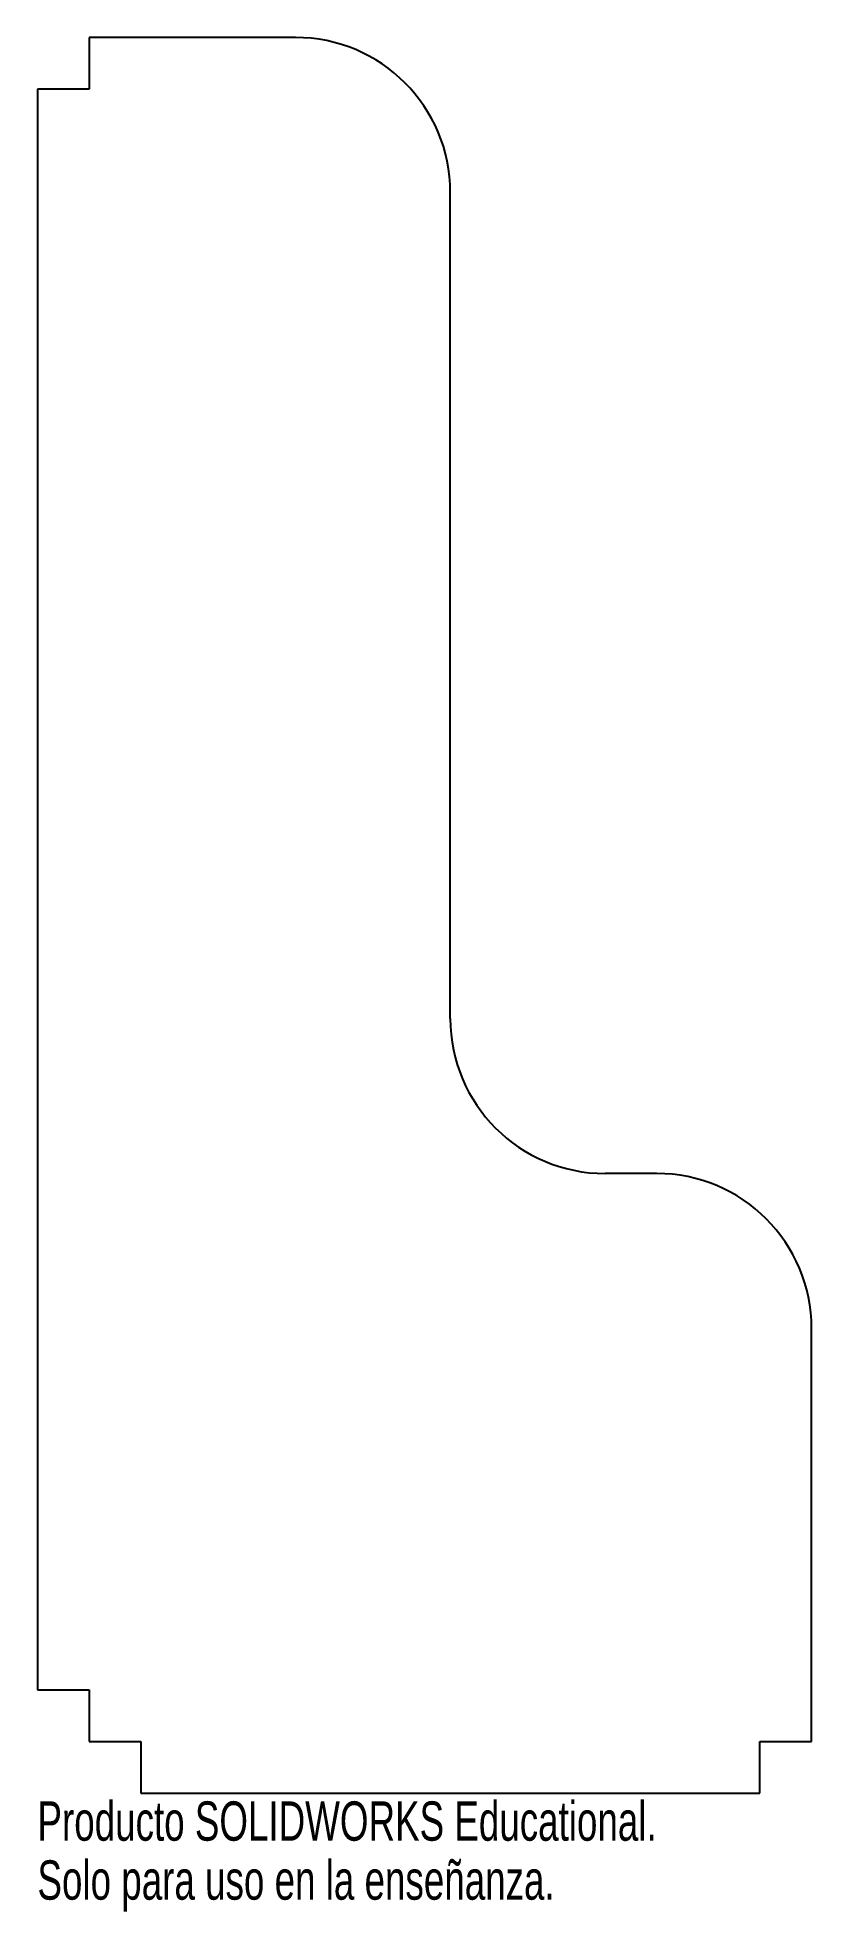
# Model space of a CAD drawing. Header units: inches. Extents: x -0.25 to 3.5, y -0.82 to 8.25.
import ezdxf

# ---------------------------------------------------------------- set-up
doc = ezdxf.new("R2010")
doc.units = ezdxf.units.IN
doc.header["$MEASUREMENT"] = 0
doc.styles.add('SLDTEXTSTYLE0', font='TXT', dxfattribs={"width": 0.7})

msp = doc.modelspace()

# ---------------------------------------------------------------- linework, layer by layer
at = {"color": 7, "linetype": 'Continuous', "lineweight": 25}
for p, q in [((1, 8.25), (0, 8.25)), ((0, 8.25), (0, 8)), ((-0.25, 8), (-0.25, 0.25)), ((0, 8), (-0.25, 8)), ((1.75, 3.5), (1.75, 7.5)), ((2.75, 2.75), (2.5, 2.75)), ((3.5, 0), (3.5, 2)), ((-0.25, 0.25), (0, 0.25)), ((0, 0.25), (0, 0)), ((0, 0), (0.25, 0)), ((0.25, 0), (0.25, -0.25)), ((3.25, 0), (3.5, 0)), ((3.25, -0.25), (3.25, 0)), ((0.25, -0.25), (3.25, -0.25))]:
    msp.add_line(p, q, dxfattribs=at)
for centre, start, end in [((1, 7.5), 0, 90), ((2.5, 3.5), 180, 270), ((2.75, 2), 0, 90)]:
    msp.add_arc(centre, 0.75, start, end, dxfattribs=at)

# ---------------------------------------------------------------- texts
at = {"color": 7, "linetype": 'Continuous', "char_height": 0.1903, "attachment_point": 1, "style": 'SLDTEXTSTYLE0'}
for s, insert in [('Producto SOLIDWORKS Educational.', (-0.25, -0.2901)), ('Solo para uso en la enseñanza.', (-0.25, -0.5756))]:
    msp.add_mtext(s, dxfattribs=dict(at, insert=insert))

doc.saveas('drawing.dxf')
